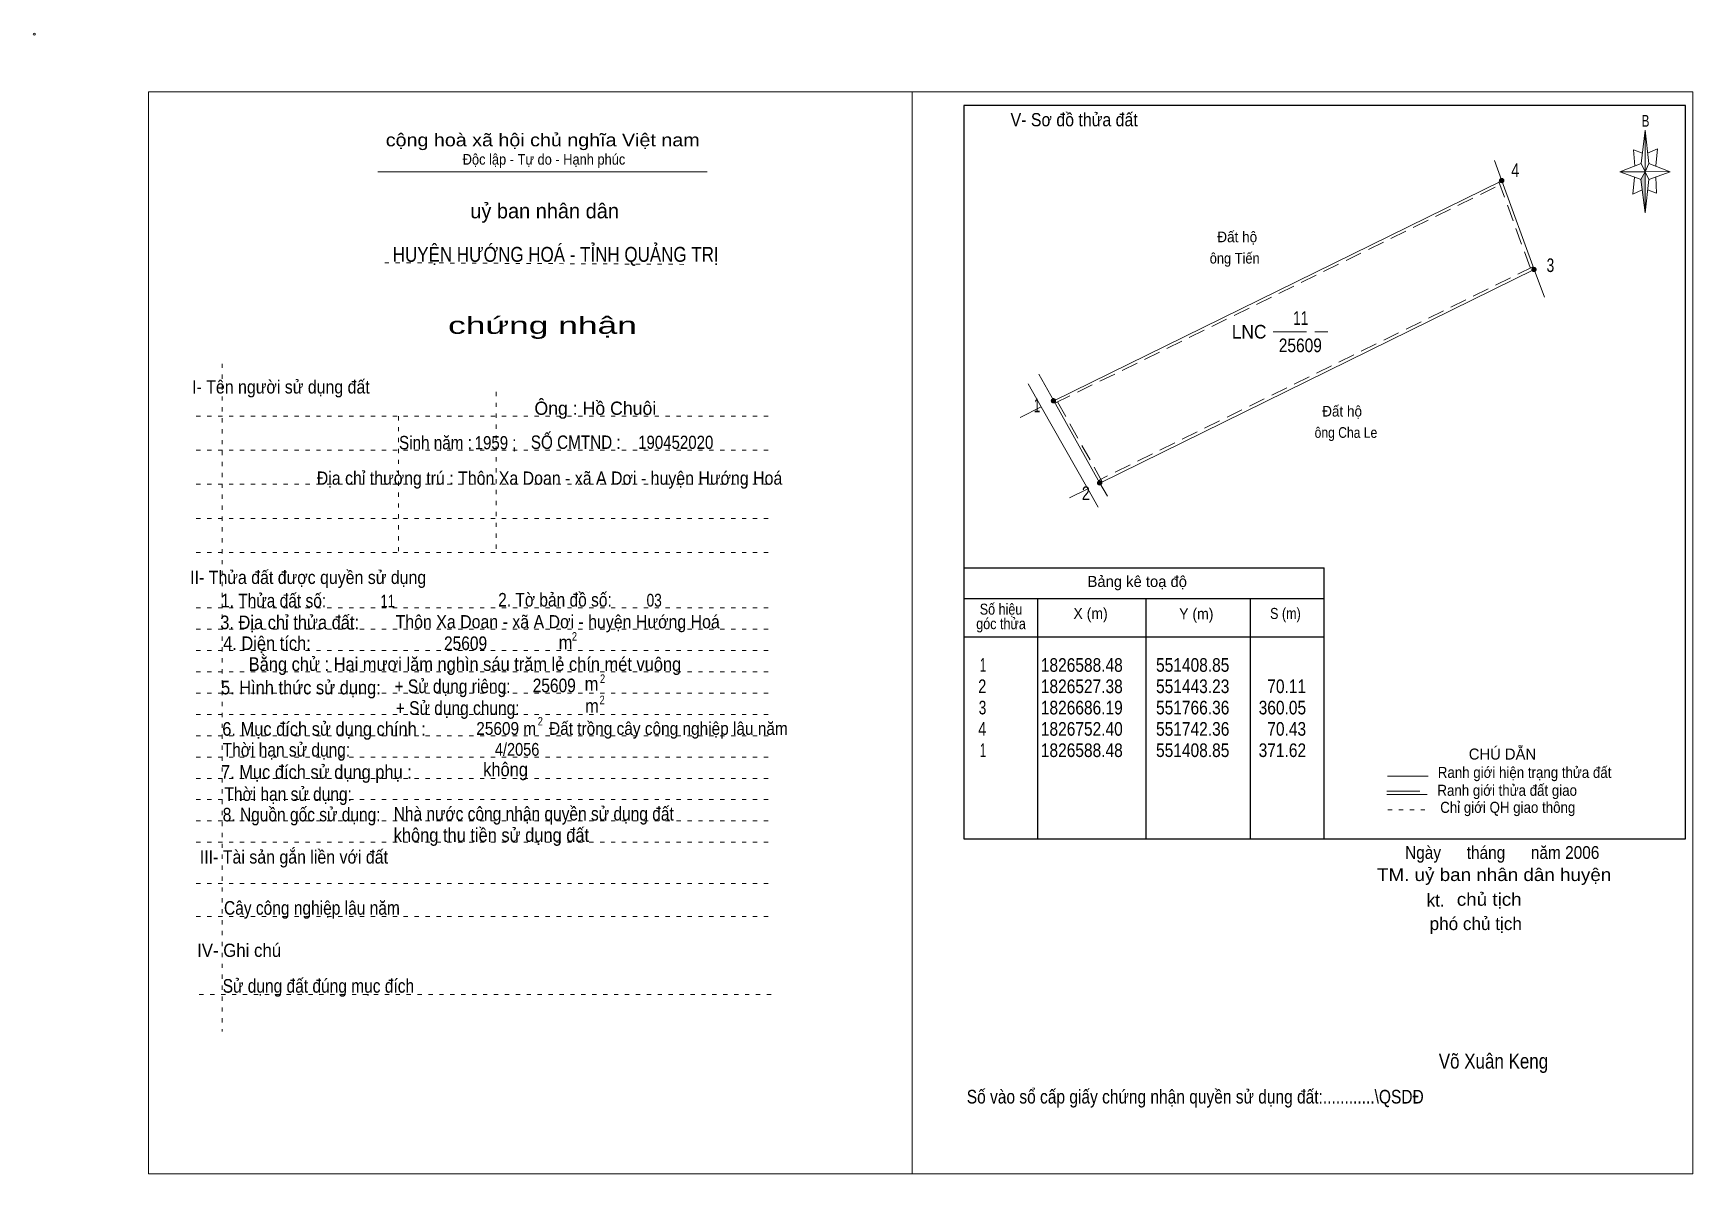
# Model space of a CAD drawing. Header units: centimetres. Extents: x -1.6 to 37.4, y -1.3 to 25.5.
import ezdxf
from ezdxf.enums import TextEntityAlignment as Align

# ---------------------------------------------------------------- set-up
doc = ezdxf.new("R2010")
doc.units = ezdxf.units.CM
doc.header["$LTSCALE"] = 0.13
for name, pattern in [('DOTTED', [1.5, 0.3, -1.2]), ('LONG_DASHED', [7.5, 6, -1.5]), ('MEDIUM_DASHED', [4.5, 3, -1.5])]:
    doc.linetypes.add(name, pattern=pattern)
for name, color, linetype, lineweight in [('1', 7, 'DOTTED', 13), ('10', 7, 'Continuous', 13), ('2', 7, 'Continuous', 25), ('3', 7, 'Continuous', 13), ('30', 7, 'Continuous', 13), ('32', 7, 'LONG_DASHED', 13), ('33', 7, 'LONG_DASHED', 13), ('35', 7, 'Continuous', 13)]:
    doc.layers.add(name, color=color, linetype=linetype, lineweight=lineweight)

msp = doc.modelspace()

# ---------------------------------------------------------------- hatches: boundary and pattern name
at = {"layer": '30'}
msp.add_hatch(color=256, dxfattribs=at).paths.add_polyline_path([(36.23, 22.24), (36.23, 21.28), (36.13, 22.06)])
at = {"layer": '32'}
for points in [[(32.9184, 22.0372, 1), (32.8184, 22.0372, 1)], [(33.6751, 19.9498, 1), (33.5751, 19.9498, 1)], [(22.4037, 16.8693, 1), (22.3037, 16.8693, 1)], [(23.4876, 14.9429, 1), (23.3876, 14.9429, 1)]]:
    msp.add_hatch(color=256, dxfattribs=at).paths.add_polyline_path(points)

# ---------------------------------------------------------------- linework, layer by layer
at = {"layer": '1', "linetype": 'Continuous'}
msp.add_line((6.51, 22.24), (14.23, 22.24), dxfattribs=at)
at = {"layer": '1'}
for p, q in [((6.67, 20.11), (13.82, 20.07)), ((2.86, 17.74), (2.86, 2.07)), ((9.28, 17.08), (9.28, 13.31)), ((2.25, 16.51), (15.75, 16.51)), ((6.99, 16.51), (6.99, 13.31)), ((2.25, 15.71), (15.75, 15.71)), ((2.25, 14.91), (15.75, 14.91)), ((2.25, 14.11), (15.75, 14.11)), ((2.25, 13.31), (15.75, 13.31)), ((2.25, 12.01), (15.75, 12.01)), ((2.25, 11.51), (15.75, 11.51)), ((2.25, 11.01), (15.75, 11.01)), ((2.25, 10.51), (15.75, 10.51)), ((2.25, 10.01), (15.75, 10.01)), ((2.25, 9.51), (15.75, 9.51)), ((2.25, 9.01), (15.75, 9.01)), ((2.25, 8.51), (15.75, 8.51)), ((2.25, 8.01), (15.75, 8.01)), ((2.25, 7.51), (15.75, 7.51)), ((2.25, 7.01), (15.75, 7.01)), ((2.25, 6.51), (15.75, 6.51)), ((2.25, 5.54), (15.75, 5.54)), ((2.25, 4.77), (15.75, 4.77)), ((2.32, 2.94), (15.82, 2.94))]:
    msp.add_line(p, q, dxfattribs=at)
at = {"layer": '10'}
for p, q in [((32.7, 22.51), (32.87, 22.03)), ((33.63, 19.95), (33.87, 19.3)), ((22.07, 16.73), (21.76, 17.27)), ((22.36, 16.87), (22.01, 17.49)), ((22.07, 16.73), (21.57, 16.48)), ((23.16, 14.8), (22.07, 16.73)), ((23.16, 14.8), (22.73, 14.59)), ((23.4, 14.37), (23.16, 14.8))]:
    msp.add_line(p, q, dxfattribs=at)
at = {"layer": '10', "linetype": 'MEDIUM_DASHED'}
for p, q in [((22.39, 16.81), (32.9, 21.97)), ((32.8, 22.01), (33.56, 19.93)), ((33.6, 20.01), (23.41, 15)), ((23.5, 14.97), (22.42, 16.9))]:
    msp.add_line(p, q, dxfattribs=at)
at = {"layer": '10'}
msp.add_lwpolyline([(23.62, 14.63), (23.44, 14.94), (22.36, 16.87), (32.87, 22.03), (33.63, 19.95), (23.44, 14.94)], dxfattribs=at)
msp.add_circle((-1.55, 25.47), 0.025, dxfattribs=at)
at = {"layer": '2'}
for p, q in [((20.25, 12.95), (28.7, 12.95)), ((28.7, 6.59), (28.7, 12.95)), ((20.25, 12.23), (28.7, 12.23)), ((21.99, 6.59), (21.99, 12.23)), ((24.53, 10.89), (24.53, 12.23)), ((26.97, 12.23), (26.97, 6.59)), ((20.25, 11.33), (28.7, 11.33))]:
    msp.add_line(p, q, dxfattribs=at)
msp.add_lwpolyline([(37.18, 23.8), (20.25, 23.8), (20.25, 6.59), (37.18, 6.59)], close=True, dxfattribs=at)
msp.add_lwpolyline([(24.53, 6.59), (24.53, 10.39), (24.53, 10.89)], dxfattribs=at)
at = {"layer": '3'}
msp.add_line((19.04, 24.12), (19.04, -1.27), dxfattribs=at)
for points in [[(19.04, 24.12), (1.13, 24.12), (1.13, -1.27), (19.04, -1.27)], [(19.04, -1.27), (37.35, -1.27), (37.35, 24.12), (19.04, 24.12)]]:
    msp.add_lwpolyline(points, dxfattribs=at)
at = {"layer": '30'}
for p, q in [((36.14, 22.44), (36.23, 23.22)), ((36.14, 22.06), (35.64, 22.24)), ((36.32, 22.44), (36.82, 22.24)), ((36.32, 22.06), (36.23, 21.28)), ((36.5, 21.74), (36.29, 21.82)), ((36.48, 22.12), (36.5, 21.74))]:
    msp.add_line(p, q, dxfattribs=at)
for points in [[(36.23, 23.22), (36.32, 22.44), (36.23, 22.24)], [(36.23, 22.24), (35.64, 22.24), (36.14, 22.44), (36.32, 22.06), (36.82, 22.24), (36.23, 22.26)], [(36.23, 22.24), (36.23, 21.28), (36.13, 22.06)]]:
    msp.add_lwpolyline(points, close=True, dxfattribs=at)
for points in [[(36.17, 22.68), (35.96, 22.76), (35.99, 22.38)], [(36.29, 22.68), (36.52, 22.78), (36.48, 22.38)], [(36.23, 22.24), (36.14, 22.44), (35.64, 22.24)], [(36.23, 22.24), (36.32, 22.06), (36.82, 22.24)], [(35.98, 22.12), (35.94, 21.72), (36.16, 21.82)]]:
    msp.add_lwpolyline(points, dxfattribs=at)
at = {"layer": '32'}
for centre in [(32.8684, 22.0372), (33.6251, 19.9498), (22.3537, 16.8693), (23.4376, 14.9429)]:
    msp.add_circle(centre, 0.05, dxfattribs=at)
at = {"layer": '33'}
msp.add_line((27.51, 18.49), (28.79, 18.49), dxfattribs=at)
at = {"layer": '35'}
for p, q in [((30.19, 8.06), (31.14, 8.06)), ((30.17, 7.63), (31.12, 7.63))]:
    msp.add_line(p, q, dxfattribs=at)
at = {"layer": '35', "linetype": 'LONG_DASHED'}
msp.add_line((30.17, 7.71), (31.12, 7.71), dxfattribs=at)
at = {"layer": '35', "linetype": 'DOTTED'}
msp.add_line((30.2, 7.27), (31.19, 7.27), dxfattribs=at)

# ---------------------------------------------------------------- texts
at = {"layer": '1'}
for s, height, width, p in [('V- Sơ đồ thửa đất', 0.31, 0.9, (22.84, 23.31)), ('cộng hoà xã hội chủ nghĩa Việt nam', 0.3, 1.15, (10.375, 22.84)), ('Độc lập - Tự do - Hạnh phúc', 0.25, 0.9, (10.405, 22.41)), ('chứng nhận', 0.4, 1.55, (10.37, 18.44)), ('I- Tên người sử dụng đất', 0.31, 0.9, (4.235, 17.04)), ('II- Thửa đất được quyền sử dụng', 0.31, 0.9, (4.875, 12.57)), ('III- Tài sản gắn liền với đất', 0.31, 0.9, (4.54, 6.01)), ('IV- Ghi chú', 0.31, 0.95, (3.255, 3.82))]:
    msp.add_text(s, height=height, dxfattribs=dict(at, width=width)).set_placement(p, align=Align.CENTER)
msp.add_text('uỷ ban nhân dân', height=0.35, dxfattribs=at).set_placement((10.42, 21.15), align=Align.CENTER)
at = {"layer": '10'}
for s, width, p in [('  Đất hộ', 0.95, (26.02, 20.59)), ('ông Tiến', 0.9, (26.02, 20.09)), ('  Đất hộ', 0.95, (28.48, 16.5)), ('ông Cha Le', 0.85, (28.48, 16))]:
    msp.add_text(s, height=0.25, dxfattribs=dict(at, width=width)).set_placement(p)
for s, height, p in [('Ông : Hồ Chuôi', 0.31, (11.61, 16.54)), ('kt.  ', 0.3, (31.43, 5)), ('phó chủ tịch ', 0.3, (32.315, 4.45))]:
    msp.add_text(s, height=height, dxfattribs=at).set_placement(p, align=Align.CENTER)
for s, height, width, p in [('Sinh năm :', 0.3149, 0.85, (7.86, 15.73)), ('1959 ;', 0.31, 0.85, (9.27, 15.73)), ('SỐ CMTND :', 0.3149, 0.85, (11.15, 15.74)), ('190452020', 0.31, 0.85, (13.495, 15.74)), ('Địa chỉ thường trú : Thôn Xa Doan - xã A Dơi - huyện Hướng Hoá', 0.31, 0.9, (10.535, 14.9)), ('11', 0.3, 0.75, (6.74, 12.02)), ('03', 0.3, 0.8, (12.99, 12.04)), (' Thôn Xa Doan - xã A Dơi - huyện Hướng Hoá', 0.31, 0.9, (10.675, 11.53)), ('25609 m   Đất trồng cây công nghiệp lâu năm', 0.3, 0.9, (12.47, 9.03)), ('4/2056', 0.3, 0.85, (9.775, 8.54)), ('Ngày      tháng      năm 2006', 0.3, 0.9, (32.88, 6.12)), ('TM. uỷ ban nhân dân huyện', 0.3, 1.1, (32.69, 5.6)), ('chủ tịch', 0.3, 1.1, (32.575, 5.02)), ('Võ Xuân Keng ', 0.35, 0.85, (32.73, 1.2))]:
    msp.add_text(s, height=height, dxfattribs=dict(at, width=width)).set_placement(p, align=Align.CENTER)
at = {"layer": '2'}
for s, height, width, p in [('HUYỆN HƯỚNG HOÁ - TỈNH QUẢNG TRỊ', 0.35, 0.85, (10.68, 20.13)), ('Số hiệu', 0.2591, 0.85, (21.125, 11.85)), ('3. Địa chỉ thửa đất:', 0.32, 0.9, (4.44, 11.51)), ('góc thửa', 0.2591, 0.85, (21.125, 11.51)), ('X (m)', 0.2591, 0.95, (23.225, 11.75)), ('Y (m)', 0.2591, 0.95, (25.705, 11.74)), ('S (m)', 0.2591, 0.85, (27.795, 11.75)), ('Số vào sổ cấp giấy chứng nhận quyền sử dụng đất:............\\QSDĐ', 0.32, 0.85, (25.68, 0.38))]:
    msp.add_text(s, height=height, dxfattribs=dict(at, width=width)).set_placement(p, align=Align.CENTER)
msp.add_text('Bảng kê toạ độ', height=0.2591, dxfattribs=at).set_placement((24.32, 12.5), align=Align.CENTER)
for s, height, width, p in [('1. Thửa đất số:', 0.32, 0.85, (2.83, 12.02)), ('2. Tờ bản đồ số:', 0.32, 0.85, (9.33, 12.04)), ('4. Diện tích:', 0.32, 0.9, (2.88, 11.02)), ('25609', 0.32, 0.85, (8.06, 11.02)), ('m', 0.32, 0.9, (10.75, 11.04)), ('2', 0.2, 0.8, (11.06, 11.24)), ('Bằng chử : Hai mươi lăm nghìn sáu trăm lẻ chín mét vuông', 0.32, 0.9, (3.48, 10.53)), ('5. Hình thức sử dụng:', 0.32, 0.9, (2.83, 9.98)), ('+ Sử dụng riêng:', 0.32, 0.85, (6.9, 10.01)), ('25609', 0.32, 0.85, (10.14, 10.03)), ('m', 0.32, 0.9, (11.36, 10.07)), ('2', 0.2, 0.8, (11.72, 10.25)), ('+ Sử dụng chung:', 0.32, 0.85, (6.93, 9.5)), ('m', 0.32, 0.9, (11.37, 9.55)), ('2', 0.2, 0.8, (11.71, 9.75)), ('6. Mục đích sử dụng chính : ', 0.32, 0.9, (2.86, 9.01)), ('2', 0.2, 0.8, (10.26, 9.25)), ('Thời hạn sử dụng: ', 0.32, 0.85, (2.87, 8.52)), ('7. Mục đích sử dụng phụ : ', 0.32, 0.9, (2.83, 8)), ('không', 0.32, 0.9, (8.98, 8.06)), ('Thời hạn sử dụng: ', 0.32, 0.85, (2.91, 7.48)), ('8. Nguồn gốc sử dụng: ', 0.32, 0.85, (2.87, 7)), ('Nhà nước công nhận quyền sử dụng đất ', 0.32, 0.85, (6.88, 7.02)), ('không thu tiền sử dụng đất', 0.32, 0.9, (6.88, 6.52)), ('Cây công nghiệp lâu năm', 0.32, 0.85, (2.9, 4.81)), ('Sử dụng đất đúng mục đích', 0.32, 0.85, (2.87, 2.98))]:
    msp.add_text(s, height=height, dxfattribs=dict(at, width=width)).set_placement(p)
at = {"layer": '30', "width": 0.75}
msp.add_text('B', height=0.2756, dxfattribs=at).set_placement((36.24, 23.3), align=Align.CENTER)
at = {"layer": '30'}
for s, width, p in [('1', 0.65, (20.78, 10.51)), ('1826588.48', 0.85, (23.98, 10.51)), ('551408.85', 0.85, (26.48, 10.51)), ('551408.85', 0.85, (26.48, 10.51)), ('2', 0.8, (20.78, 10.01)), ('1826527.38', 0.85, (23.98, 10.01)), ('551443.23', 0.85, (26.48, 10.01)), ('70.11', 0.85, (28.28, 10.01)), ('3', 0.75, (20.78, 9.51)), ('1826686.19', 0.85, (23.98, 9.51)), ('551766.36', 0.85, (26.48, 9.51)), ('360.05', 0.85, (28.28, 9.51)), ('4', 0.8, (20.78, 9.01)), ('1826752.40', 0.85, (23.98, 9.01)), ('551742.36', 0.85, (26.48, 9.01)), ('70.43', 0.85, (28.28, 9.01)), ('1', 0.65, (20.78, 8.51)), ('1826588.48', 0.85, (23.98, 8.51)), ('551408.85', 0.85, (26.48, 8.51)), ('371.62', 0.85, (28.28, 8.51))]:
    msp.add_text(s, height=0.32, dxfattribs=dict(at, width=width)).set_placement(p, align=Align.RIGHT)
at = {"layer": '32'}
for s, width, p in [('4', 0.8, (33.185, 22.12)), ('3', 0.75, (34.01, 19.89)), ('1', 0.65, (21.97, 16.6)), ('2', 0.8, (23.115, 14.54))]:
    msp.add_text(s, height=0.32, dxfattribs=dict(at, width=width)).set_placement(p, align=Align.CENTER)
at = {"layer": '33'}
for s, width, p in [('11', 0.75, (28.155, 18.65)), ('25609', 0.85, (28.145, 18.01))]:
    msp.add_text(s, height=0.32, dxfattribs=dict(at, width=width)).set_placement(p, align=Align.CENTER)
at = {"layer": '33', "width": 0.95}
msp.add_text('LNC', height=0.32, dxfattribs=at).set_placement((27.35, 18.33), align=Align.RIGHT)
at = {"layer": '35'}
msp.add_text('CHÚ DẪN', height=0.2591, dxfattribs=at).set_placement((32.885, 8.45), align=Align.CENTER)
at = {"layer": '35', "width": 0.9}
for s, p in [('Ranh giới hiện trạng thửa đất', (33.405, 8.02)), ('Ranh giới thửa đất giao ', (33.04, 7.6)), ('Chỉ giới QH giao thông', (33.01, 7.2))]:
    msp.add_text(s, height=0.2591, dxfattribs=at).set_placement(p, align=Align.CENTER)

doc.saveas('drawing.dxf')
